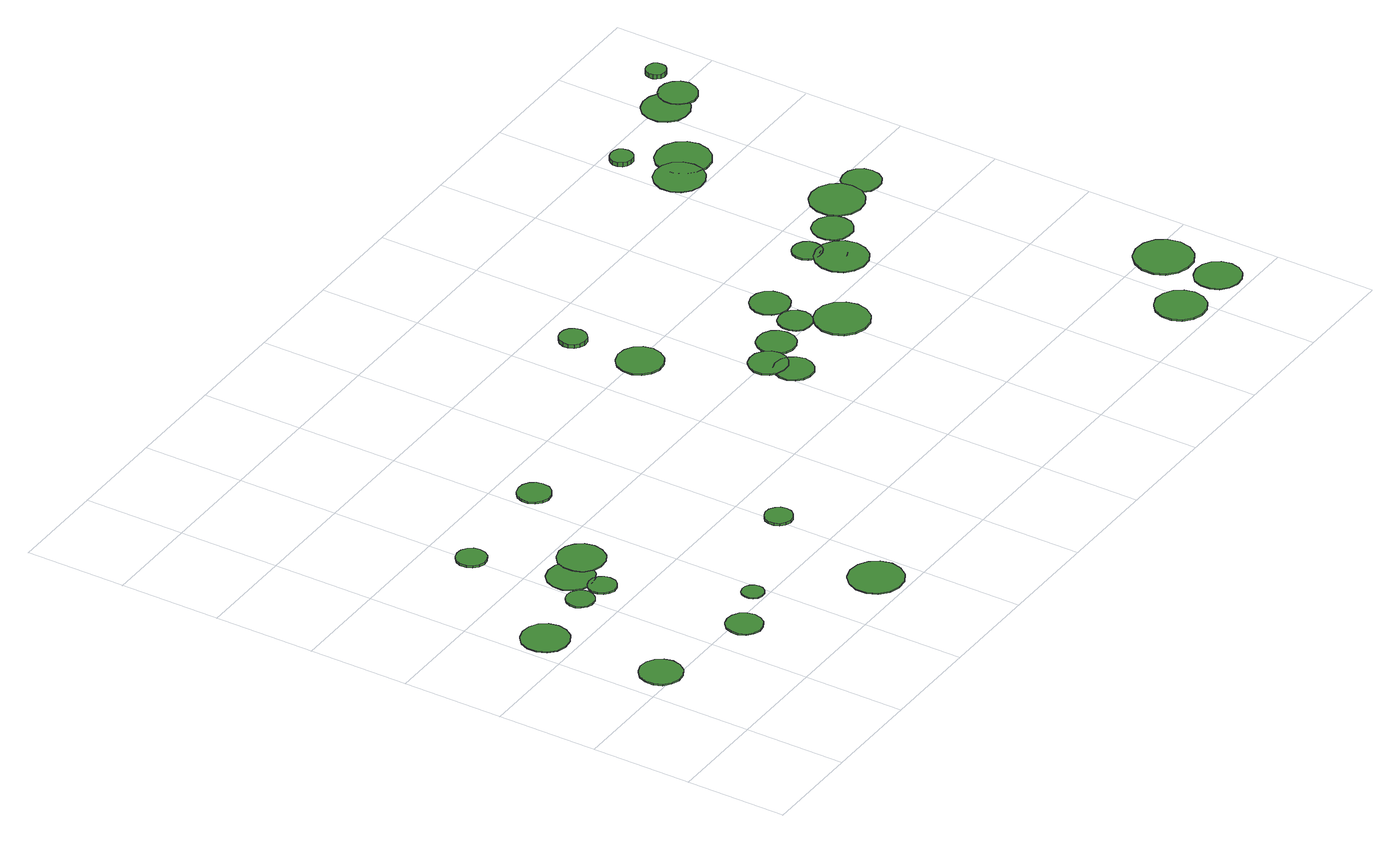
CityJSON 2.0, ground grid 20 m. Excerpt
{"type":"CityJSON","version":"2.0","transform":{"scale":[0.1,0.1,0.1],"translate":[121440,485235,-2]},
"CityObjects":{
"tree1":{"type":"SolitaryVegetationObject","attributes":{"function":"something"},"geometry":[{"type":"MultiSurface","lod":"1","boundaries":[[[0,1,2,3,4,5,6,7,8,9,10,11,12,13,14]],[[15,16,17,18,19,20,21,22,23,24,25,26,27,28,29]],[[0,29,28,1]],[[1,28,27,2]],[[2,27,26,3]],[[3,26,25,4]],[[4,25,24,5]],[[5,24,23,6]],[[6,23,22,7]],[[7,22,21,8]],[[8,21,20,9]],[[9,20,19,10]],[[10,19,18,11]],[[11,18,17,12]],[[12,17,16,13]],[[13,16,15,14]],[[14,15,29,0]]]}]},
"tree2":{"type":"SolitaryVegetationObject","attributes":{"function":"something"},"geometry":[{"type":"MultiSurface","lod":"1","boundaries":[[[30,31,32,33,34,35,36,37,38,39,40,41,42,43,44]],[[45,46,47,48,49,50,51,52,53,54,55,56,57,58,59]],[[30,59,58,31]],[[31,58,57,32]],[[32,57,56,33]],[[33,56,55,34]],[[34,55,54,35]],[[35,54,53,36]],[[36,53,52,37]],[[37,52,51,38]],[[38,51,50,39]],[[39,50,49,40]],[[40,49,48,41]],[[41,48,47,42]],[[42,47,46,43]],[[43,46,45,44]],[[44,45,59,30]]]}]},
"tree3":{"type":"SolitaryVegetationObject","attributes":{"function":"something"},"geometry":[{"type":"MultiSurface","lod":"1","boundaries":[[[60,61,62,63,64,65,66,67,68,69,70,71,72,73,74]],[[75,76,77,78,79,80,81,82,83,84,85,86,87,88,89]],[[60,89,88,61]],[[61,88,87,62]],[[62,87,86,63]],[[63,86,85,64]],[[64,85,84,65]],[[65,84,83,66]],[[66,83,82,67]],[[67,82,81,68]],[[68,81,80,69]],[[69,80,79,70]],[[70,79,78,71]],[[71,78,77,72]],[[72,77,76,73]],[[73,76,75,74]],[[74,75,89,60]]]}]},
"tree4":{"type":"SolitaryVegetationObject","attributes":{"function":"something"},"geometry":[{"type":"MultiSurface","lod":"1","boundaries":[[[90,91,92,93,94,95,96,97,98,99,100,101,102,103,104]],[[105,106,107,108,109,110,111,112,113,114,115,116,117,118,119]],[[90,119,118,91]],[[91,118,117,92]],[[92,117,116,93]],[[93,116,115,94]],[[94,115,114,95]],[[95,114,113,96]],[[96,113,112,97]],[[97,112,111,98]],[[98,111,110,99]],[[99,110,109,100]],[[100,109,108,101]],[[101,108,107,102]],[[102,107,106,103]],[[103,106,105,104]],[[104,105,119,90]]]}]},
"tree5":{"type":"SolitaryVegetationObject","attributes":{"function":"something"},"geometry":[{"type":"MultiSurface","lod":"1","boundaries":[[[120,121,122,123,124,125,126,127,128,129,130,131,132,133,134]],[[135,136,137,138,139,140,141,142,143,144,145,146,147,148,149]],[[120,149,148,121]],[[121,148,147,122]],[[122,147,146,123]],[[123,146,145,124]],[[124,145,144,125]],[[125,144,143,126]],[[126,143,142,127]],[[127,142,141,128]],[[128,141,140,129]],[[129,140,139,130]],[[130,139,138,131]],[[131,138,137,132]],[[132,137,136,133]],[[133,136,135,134]],[[134,135,149,120]]]}]},
"tree6":{"type":"SolitaryVegetationObject","attributes":{"function":"something"},"geometry":[{"type":"MultiSurface","lod":"1","boundaries":[[[150,151,152,153,154,155,156,157,158,159,160,161,162,163,164]],[[165,166,167,168,169,170,171,172,173,174,175,176,177,178,179]],[[150,179,178,151]],[[151,178,177,152]],[[152,177,176,153]],[[153,176,175,154]],[[154,175,174,155]],[[155,174,173,156]],[[156,173,172,157]],[[157,172,171,158]],[[158,171,170,159]],[[159,170,169,160]],[[160,169,168,161]],[[161,168,167,162]],[[162,167,166,163]],[[163,166,165,164]],[[164,165,179,150]]]}]},
"tree7":{"type":"SolitaryVegetationObject","attributes":{"function":"something"},"geometry":[{"type":"MultiSurface","lod":"1","boundaries":[[[180,181,182,183,184,185,186,187,188,189,190,191,192,193,194]],[[195,196,197,198,199,200,201,202,203,204,205,206,207,208,209]],[[180,209,208,181]],[[181,208,207,182]],[[182,207,206,183]],[[183,206,205,184]],[[184,205,204,185]],[[185,204,203,186]],[[186,203,202,187]],[[187,202,201,188]],[[188,201,200,189]],[[189,200,199,190]],[[190,199,198,191]],[[191,198,197,192]],[[192,197,196,193]],[[193,196,195,194]],[[194,195,209,180]]]}]},
"tree8":{"type":"SolitaryVegetationObject","attributes":{"function":"something"},"geometry":[{"type":"MultiSurface","lod":"1","boundaries":[[[210,211,212,213,214,215,216,217,218,219,220,221,222,223,224]],[[225,226,227,228,229,230,231,232,233,234,235,236,237,238,239]],[[210,239,238,211]],[[211,238,237,212]],[[212,237,236,213]],[[213,236,235,214]],[[214,235,234,215]],[[215,234,233,216]],[[216,233,232,217]],[[217,232,231,218]],[[218,231,230,219]],[[219,230,229,220]],[[220,229,228,221]],[[221,228,227,222]],[[222,227,226,223]],[[223,226,225,224]],[[224,225,239,210]]]}]},
"tree9":{"type":"SolitaryVegetationObject","attributes":{"function":"something"},"geometry":[{"type":"MultiSurface","lod":"1","boundaries":[[[240,241,242,243,244,245,246,247,248,249,250,251,252,253,254]],[[255,256,257,258,259,260,261,262,263,264,265,266,267,268,269]],[[240,269,268,241]],[[241,268,267,242]],[[242,267,266,243]],[[243,266,265,244]],[[244,265,264,245]],[[245,264,263,246]],[[246,263,262,247]],[[247,262,261,248]],[[248,261,260,249]],[[249,260,259,250]],[[250,259,258,251]],[[251,258,257,252]],[[252,257,256,253]],[[253,256,255,254]],[[254,255,269,240]]]}]},
"tree10":{"type":"SolitaryVegetationObject","attributes":{"function":"something"},"geometry":[{"type":"MultiSurface","lod":"1","boundaries":[[[270,271,272,273,274,275,276,277,278,279,280,281,282,283,284]],[[285,286,287,288,289,290,291,292,293,294,295,296,297,298,299]],[[270,299,298,271]],[[271,298,297,272]],[[272,297,296,273]],[[273,296,295,274]],[[274,295,294,275]],[[275,294,293,276]],[[276,293,292,277]],[[277,292,291,278]],[[278,291,290,279]],[[279,290,289,280]],[[280,289,288,281]],[[281,288,287,282]],[[282,287,286,283]],[[283,286,285,284]],[[284,285,299,270]]]}]},
"tree11":{"type":"SolitaryVegetationObject","attributes":{"function":"something"},"geometry":[{"type":"MultiSurface","lod":"1","boundaries":[[[300,301,302,303,304,305,306,307,308,309,310,311,312,313,314]],[[315,316,317,318,319,320,321,322,323,324,325,326,327,328,329]],[[300,329,328,301]],[[301,328,327,302]],[[302,327,326,303]],[[303,326,325,304]],[[304,325,324,305]],[[305,324,323,306]],[[306,323,322,307]],[[307,322,321,308]],[[308,321,320,309]],[[309,320,319,310]],[[310,319,318,311]],[[311,318,317,312]],[[312,317,316,313]],[[313,316,315,314]],[[314,315,329,300]]]}]},
"tree12":{"type":"SolitaryVegetationObject","attributes":{"function":"something"},"geometry":[{"type":"MultiSurface","lod":"1","boundaries":[[[330,331,332,333,334,335,336,337,338,339,340,341,342,343,344]],[[345,346,347,348,349,350,351,352,353,354,355,356,357,358,359]],[[330,359,358,331]],[[331,358,357,332]],[[332,357,356,333]],[[333,356,355,334]],[[334,355,354,335]],[[335,354,353,336]],[[336,353,352,337]],[[337,352,351,338]],[[338,351,350,339]],[[339,350,349,340]],[[340,349,348,341]],[[341,348,347,342]],[[342,347,346,343]],[[343,346,345,344]],[[344,345,359,330]]]}]},
"tree13":{"type":"SolitaryVegetationObject","attributes":{"function":"something"},"geometry":[{"type":"MultiSurface","lod":"1","boundaries":[[[360,361,362,363,364,365,366,367,368,369,370,371,372,373,374]],[[375,376,377,378,379,380,381,382,383,384,385,386,387,388,389]],[[360,389,388,361]],[[361,388,387,362]],[[362,387,386,363]],[[363,386,385,364]],[[364,385,384,365]],[[365,384,383,366]],[[366,383,382,367]],[[367,382,381,368]],[[368,381,380,369]],[[369,380,379,370]],[[370,379,378,371]],[[371,378,377,372]],[[372,377,376,373]],[[373,376,375,374]],[[374,375,389,360]]]}]},
"tree14":{"type":"SolitaryVegetationObject","attributes":{"function":"something"},"geometry":[{"type":"MultiSurface","lod":"1","boundaries":[[[390,391,392,393,394,395,396,397,398,399,400,401,402,403,404]],[[405,406,407,408,409,410,411,412,413,414,415,416,417,418,419]],[[390,419,418,391]],[[391,418,417,392]],[[392,417,416,393]],[[393,416,415,394]],[[394,415,414,395]],[[395,414,413,396]],[[396,413,412,397]],[[397,412,411,398]],[[398,411,410,399]],[[399,410,409,400]],[[400,409,408,401]],[[401,408,407,402]],[[402,407,406,403]],[[403,406,405,404]],[[404,405,419,390]]]}]},
"tree15":{"type":"SolitaryVegetationObject","attributes":{"function":"something"},"geometry":[{"type":"MultiSurface","lod":"1","boundaries":[[[420,421,422,423,424,425,426,427,428,429,430,431,432,433,434]],[[435,436,437,438,439,440,441,442,443,444,445,446,447,448,449]],[[420,449,448,421]],[[421,448,447,422]],[[422,447,446,423]],[[423,446,445,424]],[[424,445,444,425]],[[425,444,443,426]],[[426,443,442,427]],[[427,442,441,428]],[[428,441,440,429]],[[429,440,439,430]],[[430,439,438,431]],[[431,438,437,432]],[[432,437,436,433]],[[433,436,435,434]],[[434,435,449,420]]]}]},
"tree16":{"type":"SolitaryVegetationObject","attributes":{"function":"something"},"geometry":[{"type":"MultiSurface","lod":"1","boundaries":[[[450,451,452,453,454,455,456,457,458,459,460,461,462,463,464]],[[465,466,467,468,469,470,471,472,473,474,475,476,477,478,479]],[[450,479,478,451]],[[451,478,477,452]],[[452,477,476,453]],[[453,476,475,454]],[[454,475,474,455]],[[455,474,473,456]],[[456,473,472,457]],[[457,472,471,458]],[[458,471,470,459]],[[459,470,469,460]],[[460,469,468,461]],[[461,468,467,462]],[[462,467,466,463]],[[463,466,465,464]],[[464,465,479,450]]]}]},
"tree17":{"type":"SolitaryVegetationObject","attributes":{"function":"something"},"geometry":[{"type":"MultiSurface","lod":"1","boundaries":[[[480,481,482,483,484,485,486,487,488,489,490,491,492,493,494]],[[495,496,497,498,499,500,501,502,503,504,505,506,507,508,509]],[[480,509,508,481]],[[481,508,507,482]],[[482,507,506,483]],[[483,506,505,484]],[[484,505,504,485]],[[485,504,503,486]],[[486,503,502,487]],[[487,502,501,488]],[[488,501,500,489]],[[489,500,499,490]],[[490,499,498,491]],[[491,498,497,492]],[[492,497,496,493]],[[493,496,495,494]],[[494,495,509,480]]]}]},
"tree18":{"type":"SolitaryVegetationObject","attributes":{"function":"something"},"geometry":[{"type":"MultiSurface","lod":"1","boundaries":[[[510,511,512,513,514,515,516,517,518,519,520,521,522,523,524]],[[525,526,527,528,529,530,531,532,533,534,535,536,537,538,539]],[[510,539,538,511]],[[511,538,537,512]],[[512,537,536,513]],[[513,536,535,514]],[[514,535,534,515]],[[515,534,533,516]],[[516,533,532,517]],[[517,532,531,518]],[[518,531,530,519]],[[519,530,529,520]],[[520,529,528,521]],[[521,528,527,522]],[[522,527,526,523]],[[523,526,525,524]],[[524,525,539,510]]]}]},
"tree19":{"type":"SolitaryVegetationObject","attributes":{"function":"something"},"geometry":[{"type":"MultiSurface","lod":"1","boundaries":[[[540,541,542,543,544,545,546,547,548,549,550,551,552,553,554]],[[555,556,557,558,559,560,561,562,563,564,565,566,567,568,569]],[[540,569,568,541]],[[541,568,567,542]],[[542,567,566,543]],[[543,566,565,544]],[[544,565,564,545]],[[545,564,563,546]],[[546,563,562,547]],[[547,562,561,548]],[[548,561,560,549]],[[549,560,559,550]],[[550,559,558,551]],[[551,558,557,552]],[[552,557,556,553]],[[553,556,555,554]],[[554,555,569,540]]]}]},
"tree20":{"type":"SolitaryVegetationObject","attributes":{"function":"something"},"geometry":[{"type":"MultiSurface","lod":"1","boundaries":[[[570,571,572,573,574,575,576,577,578,579,580,581,582,583,584]],[[585,586,587,588,589,590,591,592,593,594,595,596,597,598,599]],[[570,599,598,571]],[[571,598,597,572]],[[572,597,596,573]],[[573,596,595,574]],[[574,595,594,575]],[[575,594,593,576]],[[576,593,592,577]],[[577,592,591,578]],[[578,591,590,579]],[[579,590,589,580]],[[580,589,588,581]],[[581,588,587,582]],[[582,587,586,583]],[[583,586,585,584]],[[584,585,599,570]]]}]},
"tree21":{"type":"SolitaryVegetationObject","attributes":{"function":"something"},"geometry":[{"type":"MultiSurface","lod":"1","boundaries":[[[600,601,602,603,604,605,606,607,608,609,610,611,612,613,614]],[[615,616,617,618,619,620,621,622,623,624,625,626,627,628,629]],[[600,629,628,601]],[[601,628,627,602]],[[602,627,626,603]],[[603,626,625,604]],[[604,625,624,605]],[[605,624,623,606]],[[606,623,622,607]],[[607,622,621,608]],[[608,621,620,609]],[[609,620,619,610]],[[610,619,618,611]],[[611,618,617,612]],[[612,617,616,613]],[[613,616,615,614]],[[614,615,629,600]]]}]},
"tree22":{"type":"SolitaryVegetationObject","attributes":{"function":"something"},"geometry":[{"type":"MultiSurface","lod":"1","boundaries":[[[630,631,632,633,634,635,636,637,638,639,640,641,642,643,644]],[[645,646,647,648,649,650,651,652,653,654,655,656,657,658,659]],[[630,659,658,631]],[[631,658,657,632]],[[632,657,656,633]],[[633,656,655,634]],[[634,655,654,635]],[[635,654,653,636]],[[636,653,652,637]],[[637,652,651,638]],[[638,651,650,639]],[[639,650,649,640]],[[640,649,648,641]],[[641,648,647,642]],[[642,647,646,643]],[[643,646,645,644]],[[644,645,659,630]]]}]},
"tree23":{"type":"SolitaryVegetationObject","attributes":{"function":"something"},"geometry":[{"type":"MultiSurface","lod":"1","boundaries":[[[660,661,662,663,664,665,666,667,668,669,670,671,672,673,674]],[[675,676,677,678,679,680,681,682,683,684,685,686,687,688,689]],[[660,689,688,661]],[[661,688,687,662]],[[662,687,686,663]],[[663,686,685,664]],[[664,685,684,665]],[[665,684,683,666]],[[666,683,682,667]],[[667,682,681,668]],[[668,681,680,669]],[[669,680,679,670]],[[670,679,678,671]],[[671,678,677,672]],[[672,677,676,673]],[[673,676,675,674]],[[674,675,689,660]]]}]},
"tree24":{"type":"SolitaryVegetationObject","attributes":{"function":"something"},"geometry":[{"type":"MultiSurface","lod":"1","boundaries":[[[690,691,692,693,694,695,696,697,698,699,700,701,702,703,704]],[[705,706,707,708,709,710,711,712,713,714,715,716,717,718,719]],[[690,719,718,691]],[[691,718,717,692]],[[692,717,716,693]],[[693,716,715,694]],[[694,715,714,695]],[[695,714,713,696]],[[696,713,712,697]],[[697,712,711,698]],[[698,711,710,699]],[[699,710,709,700]],[[700,709,708,701]],[[701,708,707,702]],[[702,707,706,703]],[[703,706,705,704]],[[704,705,719,690]]]}]},
"tree25":{"type":"SolitaryVegetationObject","attributes":{"function":"something"},"geometry":[{"type":"MultiSurface","lod":"1","boundaries":[[[720,721,722,723,724,725,726,727,728,729,730,731,732,733,734]],[[735,736,737,738,739,740,741,742,743,744,745,746,747,748,749]],[[720,749,748,721]],[[721,748,747,722]],[[722,747,746,723]],[[723,746,745,724]],[[724,745,744,725]],[[725,744,743,726]],[[726,743,742,727]],[[727,742,741,728]],[[728,741,740,729]],[[729,740,739,730]],[[730,739,738,731]],[[731,738,737,732]],[[732,737,736,733]],[[733,736,735,734]],[[734,735,749,720]]]}]},
"tree26":{"type":"SolitaryVegetationObject","attributes":{"function":"something"},"geometry":[{"type":"MultiSurface","lod":"1","boundaries":[[[750,751,752,753,754,755,756,757,758,759,760,761,762,763,764]],[[765,766,767,768,769,770,771,772,773,774,775,776,777,778,779]],[[750,779,778,751]],[[751,778,777,752]],[[752,777,776,753]],[[753,776,775,754]],[[754,775,774,755]],[[755,774,773,756]],[[756,773,772,757]],[[757,772,771,758]],[[758,771,770,759]],[[759,770,769,760]],[[760,769,768,761]],[[761,768,767,762]],[[762,767,766,763]],[[763,766,765,764]],[[764,765,779,750]]]}]},
"tree27":{"type":"SolitaryVegetationObject","attributes":{"function":"something"},"geometry":[{"type":"MultiSurface","lod":"1","boundaries":[[[780,781,782,783,784,785,786,787,788,789,790,791,792,793,794]],[[795,796,797,798,799,800,801,802,803,804,805,806,807,808,809]],[[780,809,808,781]],[[781,808,807,782]],[[782,807,806,783]],[[783,806,805,784]],[[784,805,804,785]],[[785,804,803,786]],[[786,803,802,787]],[[787,802,801,788]],[[788,801,800,789]],[[789,800,799,790]],[[790,799,798,791]],[[791,798,797,792]],[[792,797,796,793]],[[793,796,795,794]],[[794,795,809,780]]]}]},
"tree28":{"type":"SolitaryVegetationObject","attributes":{"function":"something"},"geometry":[{"type":"MultiSurface","lod":"1","boundaries":[[[810,811,812,813,814,815,816,817,818,819,820,821,822,823,824]],[[825,826,827,828,829,830,831,832,833,834,835,836,837,838,839]],[[810,839,838,811]],[[811,838,837,812]],[[812,837,836,813]],[[813,836,835,814]],[[814,835,834,815]],[[815,834,833,816]],[[816,833,832,817]],[[817,832,831,818]],[[818,831,830,819]],[[819,830,829,820]],[[820,829,828,821]],[[821,828,827,822]],[[822,827,826,823]],[[823,826,825,824]],[[824,825,839,810]]]}]},
"tree29":{"type":"SolitaryVegetationObject","attributes":{"function":"something"},"geometry":[{"type":"MultiSurface","lod":"1","boundaries":[[[840,841,842,843,844,845,846,847,848,849,850,851,852,853,854]],[[855,856,857,858,859,860,861,862,863,864,865,866,867,868,869]],[[840,869,868,841]],[[841,868,867,842]],[[842,867,866,843]],[[843,866,865,844]],[[844,865,864,845]],[[845,864,863,846]],[[846,863,862,847]],[[847,862,861,848]],[[848,861,860,849]],[[849,860,859,850]],[[850,859,858,851]],[[851,858,857,852]],[[852,857,856,853]],[[853,856,855,854]],[[854,855,869,840]]]}]},
"tree30":{"type":"SolitaryVegetationObject","attributes":{"function":"something"},"geometry":[{"type":"MultiSurface","lod":"1","boundaries":[[[870,871,872,873,874,875,876,877,878,879,880,881,882,883,884]],[[885,886,887,888,889,890,891,892,893,894,895,896,897,898,899]],[[870,899,898,871]],[[871,898,897,872]],[[872,897,896,873]],[[873,896,895,874]],[[874,895,894,875]],[[875,894,893,876]],[[876,893,892,877]],[[877,892,891,878]],[[878,891,890,879]],[[879,890,889,880]],[[880,889,888,881]],[[881,888,887,882]],[[882,887,886,883]],[[883,886,885,884]],[[884,885,899,870]]]}]},
"tree31":{"type":"SolitaryVegetationObject","attributes":{"function":"something"},"geometry":[{"type":"MultiSurface","lod":"1","boundaries":[[[900,901,902,903,904,905,906,907,908,909,910,911,912,913,914]],[[915,916,917,918,919,920,921,922,923,924,925,926,927,928,929]],[[900,929,928,901]],[[901,928,927,902]],[[902,927,926,903]],[[903,926,925,904]],[[904,925,924,905]],[[905,924,923,906]],[[906,923,922,907]],[[907,922,921,908]],[[908,921,920,909]],[[909,920,919,910]],[[910,919,918,911]],[[911,918,917,912]],[[912,917,916,913]],[[913,916,915,914]],[[914,915,929,900]]]}]},
"tree32":{"type":"SolitaryVegetationObject","attributes":{"function":"something"},"geometry":[{"type":"MultiSurface","lod":"1","boundaries":[[[930,931,932,933,934,935,936,937,938,939,940,941,942,943,944]],[[945,946,947,948,949,950,951,952,953,954,955,956,957,958,959]],[[930,959,958,931]],[[931,958,957,932]],[[932,957,956,933]],[[933,956,955,934]],[[934,955,954,935]],[[935,954,953,936]],[[936,953,952,937]],[[937,952,951,938]],[[938,951,950,939]],[[939,950,949,940]],[[940,949,948,941]],[[941,948,947,942]],[[942,947,946,943]],[[943,946,945,944]],[[944,945,959,930]]]}]},
"tree33":{"type":"SolitaryVegetationObject","attributes":{"function":"something"},"geometry":[{"type":"MultiSurface","lod":"1","boundaries":[[[960,961,962,963,964,965,966,967,968,969,970,971,972,973,974]],[[975,976,977,978,979,980,981,982,983,984,985,986,987,988,989]],[[960,989,988,961]],[[961,988,987,962]],[[962,987,986,963]],[[963,986,985,964]],[[964,985,984,965]],[[965,984,983,966]],[[966,983,982,967]],[[967,982,981,968]],[[968,981,980,969]],[[969,980,979,970]],[[970,979,978,971]],[[971,978,977,972]],[[972,977,976,973]],[[973,976,975,974]],[[974,975,989,960]]]}]},
"tree34":{"type":"SolitaryVegetationObject","attributes":{"function":"something"},"geometry":[{"type":"MultiSurface","lod":"1","boundaries":[[[990,991,992,993,994,995,996,997,998,999,1000,1001,1002,1003,1004]],[[1005,1006,1007,1008,1009,1010,1011,1012,1013,1014,1015,1016,1017,1018,1019]],[[990,1019,1018,991]],[[991,1018,1017,992]],[[992,1017,1016,993]],[[993,1016,1015,994]],[[994,1015,1014,995]],[[995,1014,1013,996]],[[996,1013,1012,997]],[[997,1012,1011,998]],[[998,1011,1010,999]],[[999,1010,1009,1000]],[[1000,1009,1008,1001]],[[1001,1008,1007,1002]],[[1002,1007,1006,1003]],[[1003,1006,1005,1004]],[[1004,1005,1019,990]]]}]},
"tree35":{"type":"SolitaryVegetationObject","attributes":{"function":"something"},"geometry":[{"type":"MultiSurface","lod":"1","boundaries":[[[1020,1021,1022,1023,1024,1025,1026,1027,1028,1029,1030,1031,1032,1033,1034]],[[1035,1036,1037,1038,1039,1040,1041,1042,1043,1044,1045,1046,1047,1048,1049]],[[1020,1049,1048,1021]],[[1021,1048,1047,1022]],[[1022,1047,1046,1023]],[[1023,1046,1045,1024]],[[1024,1045,1044,1025]],[[1025,1044,1043,1026]],[[1026,1043,1042,1027]],[[1027,1042,1041,1028]],[[1028,1041,1040,1029]],[[1029,1040,1039,1030]],[[1030,1039,1038,1031]],[[1031,1038,1037,1032]],[[1032,1037,1036,1033]],[[1033,1036,1035,1034]],[[1034,1035,1049,1020]]]}]}
},
"vertices":[
[108,225,12],[104,241,12],[94,255,12],[79,264,12],[62,266,12],[46,260,12],[33,249,12],[26,233,12],[26,216,12],[33,200,12],[46,189,12],[62,183,12],[79,185,12],[94,194,12],[104,208,12],[104,208,9],[94,194,9],[79,185,9],[62,183,9],[46,189,9],[33,200,9],[26,216,9],[26,233,9],[33,249,9],[46,260,9],[62,266,9],[79,264,9],[94,255,9],[104,241,9],[108,225,9],
[94,458,13],[90,477,13],[79,493,13],[62,502,13],[43,504,13],[25,498,13],[11,486,13],[3,468,13],[3,449,13],[11,431,13],[25,418,13],[43,412,13],[62,414,13],[79,424,13],[90,440,13],[90,440,11],[79,424,11],[62,414,11],[43,412,11],[25,418,11],[11,431,11],[3,449,11],[3,468,11],[11,486,11],[25,498,11],[43,504,11],[62,502,11],[79,493,11],[90,477,11],[94,458,11],
[217,472,13],[214,483,13],[207,492,13],[198,498,13],[186,499,13],[176,496,13],[167,488,13],[162,478,13],[162,466,13],[167,456,13],[176,448,13],[186,445,13],[198,446,13],[207,452,13],[214,461,13],[214,461,10],[207,452,10],[198,446,10],[186,445,10],[176,448,10],[167,456,10],[162,466,10],[162,478,10],[167,488,10],[176,496,10],[186,499,10],[198,498,10],[207,492,10],[214,483,10],[217,472,10],
[318,183,8],[315,197,8],[307,209,8],[294,216,8],[280,218,8],[266,214,8],[255,204,8],[249,190,8],[249,176,8],[255,162,8],[266,153,8],[280,148,8],[294,150,8],[307,157,8],[315,169,8],[315,169,5],[307,157,5],[294,150,5],[280,148,5],[266,153,5],[255,162,5],[249,176,5],[249,190,5],[255,204,5],[266,214,5],[280,218,5],[294,216,5],[307,209,5],[315,197,5],[318,183,5],
[276,463,12],[274,474,12],[267,483,12],[258,489,12],[246,490,12],[235,486,12],[227,479,12],[222,468,12],[222,457,12],[227,446,12],[235,439,12],[246,435,12],[258,437,12],[267,442,12],[274,451,12],[274,451,9],[267,442,9],[258,437,9],[246,435,9],[235,439,9],[227,446,9],[222,457,9],[222,468,9],[227,479,9],[235,486,9],[246,490,9],[258,489,9],[267,483,9],[274,474,9],[276,463,9],
[290,526,11],[286,545,11],[275,560,11],[258,569,11],[239,571,11],[221,566,11],[207,553,11],[199,536,11],[199,517,11],[207,499,11],[221,486,11],[239,481,11],[258,483,11],[275,492,11],[286,507,11],[286,507,9],[275,492,9],[258,483,9],[239,481,9],[221,486,9],[207,499,9],[199,517,9],[199,536,9],[207,553,9],[221,566,9],[239,571,9],[258,569,9],[275,560,9],[286,545,9],[290,526,9],
[224,707,16],[222,719,16],[215,728,16],[204,735,16],[192,736,16],[180,732,16],[171,724,16],[166,713,16],[166,700,16],[171,689,16],[180,681,16],[192,677,16],[204,679,16],[215,685,16],[222,695,16],[222,695,12],[215,685,12],[204,679,12],[192,677,12],[180,681,12],[171,689,12],[166,700,12],[166,713,12],[171,724,12],[180,732,12],[192,736,12],[204,735,12],[215,728,12],[222,719,12],[224,707,12],
[396,222,11],[395,231,11],[389,238,11],[382,243,11],[373,244,11],[364,241,11],[357,235,11],[354,227,11],[354,218,11],[357,210,11],[364,204,11],[373,201,11],[382,202,11],[389,206,11],[395,214,11],[395,214,9],[389,206,9],[382,202,9],[373,201,9],[364,204,9],[357,210,9],[354,218,9],[354,227,9],[357,235,9],[364,241,9],[373,244,9],[382,243,9],[389,238,9],[395,231,9],[396,222,9],
[349,541,12],[345,560,12],[334,575,12],[318,585,12],[299,587,12],[281,581,12],[266,568,12],[259,551,12],[259,532,12],[266,514,12],[281,502,12],[299,496,12],[318,498,12],[334,507,12],[345,523,12],[345,523,10],[334,507,10],[318,498,10],[299,496,10],[281,502,10],[266,514,10],[259,532,10],[259,551,10],[266,568,10],[281,581,10],[299,587,10],[318,585,10],[334,575,10],[345,560,10],[349,541,10],
[589,61,8],[584,83,8],[571,100,8],[552,111,8],[530,114,8],[509,107,8],[493,92,8],[484,72,8],[484,50,8],[493,30,8],[509,15,8],[530,9,8],[552,11,8],[571,22,8],[584,40,8],[584,40,6],[571,22,6],[552,11,6],[530,9,6],[509,15,6],[493,30,6],[484,50,6],[484,72,6],[493,92,6],[509,107,6],[530,114,6],[552,111,6],[571,100,6],[584,83,6],[589,61,6],
[464,722,16],[462,735,16],[454,746,16],[442,753,16],[429,754,16],[416,750,16],[406,741,16],[400,728,16],[400,715,16],[406,703,16],[416,694,16],[429,689,16],[442,691,16],[454,698,16],[462,708,16],[462,708,12],[454,698,12],[442,691,12],[429,689,12],[416,694,12],[406,703,12],[400,715,12],[400,728,12],[406,741,12],[416,750,12],[429,754,12],[442,753,12],[454,746,12],[462,735,12],[464,722,12],
[630,310,15],[628,321,15],[621,330,15],[611,336,15],[600,337,15],[590,333,15],[581,326,15],[577,316,15],[577,304,15],[581,294,15],[590,287,15],[600,283,15],[611,284,15],[621,290,15],[628,299,15],[628,299,10],[621,290,10],[611,284,10],[600,283,10],[590,287,10],[581,294,10],[577,304,10],[577,316,10],[581,326,10],[590,333,10],[600,337,10],[611,336,10],[621,330,10],[628,321,10],[630,310,10],
[945,790,12],[941,808,12],[930,823,12],[914,832,12],[895,834,12],[878,828,12],[864,816,12],[856,799,12],[856,780,12],[864,763,12],[878,751,12],[895,745,12],[914,747,12],[930,756,12],[941,772,12],[941,772,9],[930,756,9],[914,747,9],[895,745,9],[878,751,9],[864,763,9],[856,780,9],[856,799,9],[864,816,9],[878,828,9],[895,834,9],[914,832,9],[930,823,9],[941,808,9],[945,790,9],
[920,928,18],[918,939,18],[911,948,18],[902,953,18],[891,954,18],[880,951,18],[872,943,18],[867,933,18],[867,922,18],[872,912,18],[880,905,18],[891,901,18],[902,902,18],[911,908,18],[918,917,18],[918,917,10],[911,908,10],[902,902,10],[891,901,10],[880,905,10],[872,912,10],[867,922,10],[867,933,10],[872,943,10],[880,951,10],[891,954,10],[902,953,10],[911,948,10],[918,939,10],[920,928,10],
[1069,545,7],[1065,560,7],[1056,573,7],[1043,581,7],[1027,583,7],[1012,578,7],[1001,567,7],[994,553,7],[994,537,7],[1001,523,7],[1012,513,7],[1027,508,7],[1043,509,7],[1056,517,7],[1065,530,7],[1065,530,4],[1056,517,4],[1043,509,4],[1027,508,4],[1012,513,4],[1001,523,4],[994,537,4],[994,553,4],[1001,567,4],[1012,578,4],[1027,583,4],[1043,581,4],[1056,573,4],[1065,560,4],[1069,545,4],
[1059,593,8],[1056,608,8],[1046,621,8],[1033,629,8],[1017,630,8],[1002,626,8],[991,615,8],[984,601,8],[984,585,8],[991,571,8],[1002,561,8],[1017,556,8],[1033,557,8],[1046,565,8],[1056,578,8],[1056,578,5],[1046,565,5],[1033,557,5],[1017,556,5],[1002,561,5],[991,571,5],[984,585,5],[984,601,5],[991,615,5],[1002,626,5],[1017,630,5],[1033,629,5],[1046,621,5],[1056,608,5],[1059,593,5],
[1124,617,7],[1121,632,7],[1112,645,7],[1098,653,7],[1083,654,7],[1068,650,7],[1056,639,7],[1050,625,7],[1050,609,7],[1056,595,7],[1068,585,7],[1083,580,7],[1098,581,7],[1112,589,7],[1121,602,7],[1121,602,4],[1112,589,4],[1098,581,4],[1083,580,4],[1068,585,4],[1056,595,4],[1050,609,4],[1050,625,4],[1056,639,4],[1068,650,4],[1083,654,4],[1098,653,4],[1112,645,4],[1121,632,4],[1124,617,4],
[1197,625,7],[1194,639,7],[1186,650,7],[1174,657,7],[1160,658,7],[1147,654,7],[1137,645,7],[1132,632,7],[1132,619,7],[1137,606,7],[1147,597,7],[1160,593,7],[1174,594,7],[1186,601,7],[1194,612,7],[1194,612,5],[1186,601,5],[1174,594,5],[1160,593,5],[1147,597,5],[1137,606,5],[1132,619,5],[1132,632,5],[1137,645,5],[1147,654,5],[1160,658,5],[1174,657,5],[1186,650,5],[1194,639,5],[1197,625,5],
[1269,558,6],[1264,580,6],[1251,598,6],[1232,609,6],[1210,611,6],[1189,604,6],[1173,589,6],[1164,569,6],[1164,547,6],[1173,527,6],[1189,513,6],[1210,506,6],[1232,508,6],[1251,519,6],[1264,537,6],[1264,537,3],[1251,519,3],[1232,508,3],[1210,506,3],[1189,513,3],[1173,527,3],[1164,547,3],[1164,569,3],[1173,589,3],[1189,604,3],[1210,611,3],[1232,609,3],[1251,598,3],[1264,580,3],[1269,558,3],
[1227,694,6],[1224,710,6],[1215,723,6],[1201,731,6],[1185,733,6],[1170,728,6],[1158,717,6],[1151,702,6],[1151,686,6],[1158,672,6],[1170,661,6],[1185,656,6],[1201,658,6],[1215,666,6],[1224,679,6],[1224,679,4],[1215,666,4],[1201,658,4],[1185,656,4],[1170,661,4],[1158,672,4],[1151,686,4],[1151,702,4],[1158,717,4],[1170,728,4],[1185,733,4],[1201,731,4],[1215,723,4],[1224,710,4],[1227,694,4],
[1436,665,6],[1431,686,6],[1419,703,6],[1401,714,6],[1379,716,6],[1359,709,6],[1344,695,6],[1335,676,6],[1335,655,6],[1344,635,6],[1359,621,6],[1379,614,6],[1401,617,6],[1419,627,6],[1431,644,6],[1431,644,4],[1419,627,4],[1401,617,4],[1379,614,4],[1359,621,4],[1344,635,4],[1335,655,4],[1335,676,4],[1344,695,4],[1359,709,4],[1379,716,4],[1401,714,4],[1419,703,4],[1431,686,4],[1436,665,4],
[1397,728,6],[1395,739,6],[1388,749,6],[1377,755,6],[1365,756,6],[1354,753,6],[1345,745,6],[1340,734,6],[1340,722,6],[1345,711,6],[1354,702,6],[1365,699,6],[1377,700,6],[1388,706,6],[1395,716,6],[1395,716,3],[1388,706,3],[1377,700,3],[1365,699,3],[1354,702,3],[1345,711,3],[1340,722,3],[1340,734,3],[1345,745,3],[1354,753,3],[1365,756,3],[1377,755,3],[1388,749,3],[1395,739,3],[1397,728,3],
[1617,61,11],[1613,81,11],[1601,97,11],[1583,107,11],[1563,110,11],[1544,103,11],[1528,90,11],[1520,71,11],[1520,51,11],[1528,32,11],[1544,18,11],[1563,12,11],[1583,14,11],[1601,24,11],[1613,41,11],[1613,41,8],[1601,24,8],[1583,14,8],[1563,12,8],[1544,18,8],[1528,32,8],[1520,51,8],[1520,71,8],[1528,90,8],[1544,103,8],[1563,110,8],[1583,107,8],[1601,97,8],[1613,81,8],[1617,61,8],
[1410,682,5],[1408,692,5],[1402,701,5],[1393,706,5],[1382,707,5],[1372,704,5],[1364,697,5],[1360,687,5],[1360,677,5],[1364,667,5],[1372,660,5],[1382,657,5],[1393,658,5],[1402,663,5],[1408,671,5],[1408,671,3],[1402,663,3],[1393,658,3],[1382,657,3],[1372,660,3],[1364,667,3],[1360,677,3],[1360,687,3],[1364,697,3],[1372,704,3],[1382,707,3],[1393,706,3],[1402,701,3],[1408,692,3],[1410,682,3],
[1494,728,5],[1491,744,5],[1481,757,5],[1467,765,5],[1451,767,5],[1436,762,5],[1424,751,5],[1418,736,5],[1418,720,5],[1424,705,5],[1436,695,5],[1451,690,5],[1467,691,5],[1481,699,5],[1491,712,5],[1491,712,3],[1481,699,3],[1467,691,3],[1451,690,3],[1436,695,3],[1424,705,3],[1418,720,3],[1418,736,3],[1424,751,3],[1436,762,3],[1451,767,3],[1467,765,3],[1481,757,3],[1491,744,3],[1494,728,3],
[1730,54,11],[1726,73,11],[1715,88,11],[1699,97,11],[1681,99,11],[1663,93,11],[1649,81,11],[1642,64,11],[1642,45,11],[1649,28,11],[1663,16,11],[1681,10,11],[1699,12,11],[1715,21,11],[1726,36,11],[1726,36,9],[1715,21,9],[1699,12,9],[1681,10,9],[1663,16,9],[1649,28,9],[1642,45,9],[1642,64,9],[1649,81,9],[1663,93,9],[1681,99,9],[1699,97,9],[1715,88,9],[1726,73,9],[1730,54,9],
[1738,168,13],[1733,191,13],[1720,210,13],[1699,222,13],[1676,224,13],[1654,217,13],[1636,201,13],[1627,180,13],[1627,156,13],[1636,135,13],[1654,119,13],[1676,112,13],[1699,114,13],[1720,126,13],[1733,145,13],[1733,145,10],[1720,126,10],[1699,114,10],[1676,112,10],[1654,119,10],[1636,135,10],[1627,156,10],[1627,180,10],[1636,201,10],[1654,217,10],[1676,224,10],[1699,222,10],[1720,210,10],[1733,191,10],[1738,168,10],
[1494,1046,8],[1490,1066,8],[1478,1083,8],[1460,1093,8],[1440,1095,8],[1421,1089,8],[1406,1075,8],[1397,1057,8],[1397,1036,8],[1406,1018,8],[1421,1004,8],[1440,998,8],[1460,1000,8],[1478,1010,8],[1490,1026,8],[1490,1026,6],[1478,1010,6],[1460,1000,6],[1440,998,6],[1421,1004,6],[1406,1018,6],[1397,1036,6],[1397,1057,6],[1406,1075,6],[1421,1089,6],[1440,1095,6],[1460,1093,6],[1478,1083,6],[1490,1066,6],[1494,1046,6],
[1586,768,8],[1582,789,8],[1569,806,8],[1550,817,8],[1529,819,8],[1508,813,8],[1492,798,8],[1483,778,8],[1483,757,8],[1492,737,8],[1508,722,8],[1529,716,8],[1550,718,8],[1569,729,8],[1582,746,8],[1582,746,6],[1569,729,6],[1550,718,6],[1529,716,6],[1508,722,6],[1492,737,6],[1483,757,6],[1483,778,6],[1492,798,6],[1508,813,6],[1529,819,6],[1550,817,6],[1569,806,6],[1582,789,6],[1586,768,6],
[1456,1162,19],[1454,1171,19],[1449,1179,19],[1441,1183,19],[1432,1184,19],[1423,1181,19],[1416,1175,19],[1412,1167,19],[1412,1158,19],[1416,1149,19],[1423,1143,19],[1432,1140,19],[1441,1141,19],[1449,1146,19],[1454,1153,19],[1454,1153,10],[1449,1146,10],[1441,1141,10],[1432,1140,10],[1423,1143,10],[1416,1149,10],[1412,1158,10],[1412,1167,10],[1416,1175,10],[1423,1181,10],[1432,1184,10],[1441,1183,10],[1449,1179,10],[1454,1171,10],[1456,1162,10],
[1555,1074,8],[1550,1095,8],[1537,1113,8],[1518,1124,8],[1497,1126,8],[1476,1120,8],[1459,1105,8],[1450,1085,8],[1450,1063,8],[1459,1043,8],[1476,1028,8],[1497,1021,8],[1518,1023,8],[1537,1034,8],[1550,1052,8],[1550,1052,5],[1537,1034,5],[1518,1023,5],[1497,1021,5],[1476,1028,5],[1459,1043,5],[1450,1063,5],[1450,1085,5],[1459,1105,5],[1476,1120,5],[1497,1126,5],[1518,1124,5],[1537,1113,5],[1550,1095,5],[1555,1074,5],
[1651,766,5],[1648,781,5],[1639,794,5],[1625,802,5],[1610,803,5],[1595,799,5],[1583,788,5],[1577,774,5],[1577,758,5],[1583,744,5],[1595,733,5],[1610,729,5],[1625,730,5],[1639,738,5],[1648,751,5],[1648,751,3],[1639,738,3],[1625,730,3],[1610,729,3],[1595,733,3],[1583,744,3],[1577,758,3],[1577,774,3],[1583,788,3],[1595,799,3],[1610,803,3],[1625,802,3],[1639,794,3],[1648,781,3],[1651,766,3],
[1666,1184,10],[1662,1203,10],[1651,1219,10],[1634,1228,10],[1615,1230,10],[1597,1224,10],[1583,1211,10],[1575,1194,10],[1575,1175,10],[1583,1157,10],[1597,1144,10],[1615,1139,10],[1634,1141,10],[1651,1150,10],[1662,1166,10],[1662,1166,8],[1651,1150,8],[1634,1141,8],[1615,1139,8],[1597,1144,8],[1583,1157,8],[1575,1175,8],[1575,1194,8],[1583,1211,8],[1597,1224,8],[1615,1230,8],[1634,1228,8],[1651,1219,8],[1662,1203,8],[1666,1184,8],
[1709,1191,11],[1705,1206,11],[1696,1219,11],[1683,1226,11],[1667,1228,11],[1652,1223,11],[1641,1213,11],[1634,1198,11],[1634,1183,11],[1641,1169,11],[1652,1158,11],[1667,1153,11],[1683,1155,11],[1696,1163,11],[1705,1175,11],[1705,1175,8],[1696,1163,8],[1683,1155,8],[1667,1153,8],[1652,1158,8],[1641,1169,8],[1634,1183,8],[1634,1198,8],[1641,1213,8],[1652,1223,8],[1667,1228,8],[1683,1226,8],[1696,1219,8],[1705,1206,8],[1709,1191,8],
[1724,1258,19],[1723,1266,19],[1718,1273,19],[1711,1277,19],[1703,1278,19],[1695,1275,19],[1689,1270,19],[1686,1262,19],[1686,1254,19],[1689,1247,19],[1695,1241,19],[1703,1239,19],[1711,1240,19],[1718,1244,19],[1723,1250,19],[1723,1250,10],[1718,1244,10],[1711,1240,10],[1703,1239,10],[1695,1241,10],[1689,1247,10],[1686,1254,10],[1686,1262,10],[1689,1270,10],[1695,1275,10],[1703,1278,10],[1711,1277,10],[1718,1273,10],[1723,1266,10],[1724,1258,10]
]}
